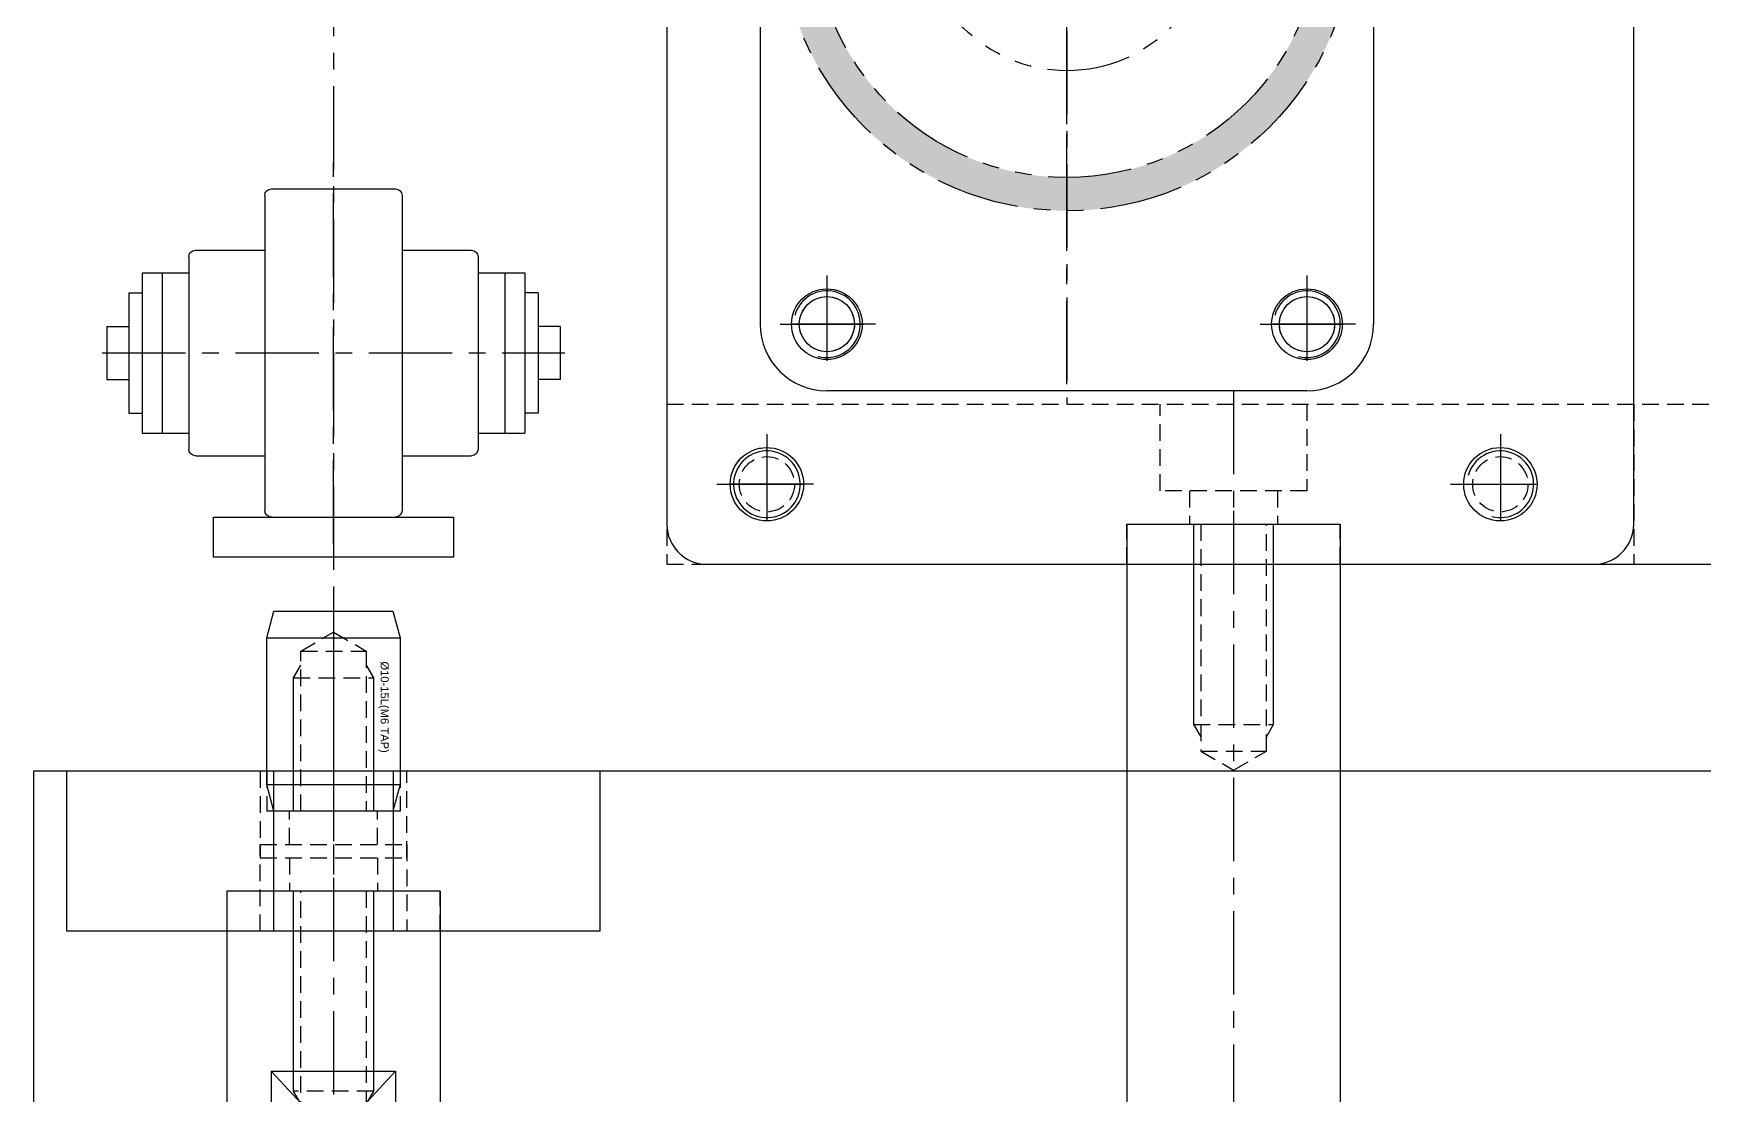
# Model space of a CAD drawing. Header units: inches. Extents: x 0 to 77285, y -118 to 40065.
# Drawn here: x 69938 to 70063.3, y 25262.9 to 25342.5 of the extents above; entities that cross this region are included whole.
import ezdxf
from ezdxf.enums import TextEntityAlignment as Align

# ---------------------------------------------------------------- set-up
doc = ezdxf.new("R2010")
doc.units = ezdxf.units.IN
doc.header["$LTSCALE"] = 5
doc.header["$MEASUREMENT"] = 0
for name, pattern in [('CENTER', [2, 1.25, -0.25, 0.25, -0.25]), ('HIDDEN', [0.375, 0.25, -0.125]), ('PHANTOM', [2.5, 1.25, -0.25, 0.25, -0.25, 0.25, -0.25])]:
    doc.linetypes.add(name, pattern=pattern)
for name, color, linetype in [('11', 1, 'CENTER'), ('22', 2, 'HIDDEN'), ('44', 4, 'Continuous'), ('66', 6, 'PHANTOM'), ('77', 40, 'HIDDEN'), ('A', 8, 'Continuous'), ('B', 123, 'Continuous'), ('BOM-T', 4, 'Continuous'), ('G', 231, 'Continuous'), ('T', 3, 'Continuous'), ('Y', 60, 'Continuous')]:
    doc.layers.add(name, color=color, linetype=linetype)
doc.layers.add('33', color=3, linetype='PHANTOM', lineweight=9)
doc.styles.get("Standard").update_dxf_attribs({"font": 'arial.ttf'})

# ---------------------------------------------------------------- blocks, each defined once
blk = doc.blocks.new('A$C5A8004F1')
at = {"layer": '11'}
for p, q in [((0, 41.34), (0, -60)), ((-22.5, 0), (22.5, 0))]:
    blk.add_line(p, q, dxfattribs=at)
blk = doc.blocks.new('A$C681845F8')
for p, q in [((22, 26.6), (12.7, 26.6)), ((12.2, 26.1), (12.2, 2.5)), ((22.5, 26.1), (22.5, 2.5)), ((6.5, 21.5), (6.5, 7.1)), ((12.2, 22), (7, 22)), ((27.7, 22), (22.5, 22)), ((28.2, 21.5), (28.2, 7.1)), ((3, 20.3), (3, 8.3)), ((6.5, 20.3), (3, 20.3)), ((4.5, 20.3), (4.5, 8.3)), ((31.7, 20.3), (28.2, 20.3)), ((30.2, 20.3), (30.2, 8.3)), ((31.7, 20.3), (31.7, 8.3)), ((2, 18.8), (2, 9.8)), ((2, 18.8), (3, 18.8)), ((32.7, 18.8), (31.7, 18.8)), ((32.7, 18.8), (32.7, 9.8)), ((0.35, 16.28), (0.35, 12.31)), ((0.35, 16.28), (2, 16.28)), ((34.35, 16.28), (32.7, 16.28)), ((34.35, 16.28), (34.35, 12.31)), ((0.35, 12.31), (2, 12.31)), ((34.35, 12.31), (32.7, 12.31)), ((2, 9.8), (3, 9.8)), ((32.7, 9.8), (31.7, 9.8)), ((6.5, 8.3), (3, 8.3)), ((31.7, 8.3), (28.2, 8.3)), ((12.2, 6.6), (7, 6.6)), ((27.7, 6.6), (22.5, 6.6)), ((22, 2), (12.7, 2))]:
    blk.add_line(p, q)
for centre, start, end in [((12.7, 26.1), 90, 180), ((22, 26.1), 0, 90), ((7, 21.5), 90, 180), ((27.7, 21.5), 0, 90), ((7, 7.1), 180, 270), ((27.7, 7.1), 270, 0), ((12.7, 2.5), 180, 270), ((22, 2.5), 270, 0)]:
    blk.add_arc(centre, 0.5, start, end)
at = {"layer": '11'}
for p, q in [((17.35, 0), (17.35, 28.6)), ((34.7, 14.3), (0, 14.3))]:
    blk.add_line(p, q, dxfattribs=at)
blk = doc.blocks.new('34543e5435435')
at = {"color": 6}
for p, q in [((-2.6, 3.9), (0, 3.9)), ((-2.9, 1.8), (-2.9, 3.6)), ((0.3, 3.6), (0.3, 0)), ((-4.6, -2.3), (-4.6, 1.3)), ((-4.6, 1.3), (-4.6, -2.3)), ((-4.3, 1.6), (-3.1, 1.6)), ((-3.1, 1.6), (-4.3, 1.6)), ((-1.4, -0.5), (-1.4, -2.3)), ((-1.4, -0.5), (-1.4, -2.3)), ((0, -0.3), (-1.2, -0.3)), ((-1.2, -0.3), (-0.2, -0.3)), ((-1.7, -2.6), (-4.3, -2.6)), ((-1.7, -2.6), (-4.3, -2.6))]:
    blk.add_line(p, q, dxfattribs=at)
for centre, radius, start, end in [((-2.6, 3.6), 0.3, 90, 180), ((0, 3.6), 0.3, 0, 90), ((-4.3, 1.3), 0.3, 90, 180), ((-4.3, 1.3), 0.3, 90, 180), ((-3.1, 1.8), 0.2, 270, 0), ((-3.1, 1.8), 0.2, 270, 0), ((0, 0), 0.3, 270, 0), ((-1.2, -0.5), 0.2, 90, 180), ((-1.2, -0.5), 0.2, 90, 180), ((-4.3, -2.3), 0.3, 180, 270), ((-4.3, -2.3), 0.3, 180, 270), ((-1.7, -2.3), 0.3, 270, 0), ((-1.7, -2.3), 0.3, 270, 0)]:
    blk.add_arc(centre, radius, start, end, dxfattribs=at)
blk = doc.blocks.new('A$C41a9233e')
at = {"layer": 'G'}
blk.add_lwpolyline([(-9, 19.77), (9, 19.77), (9, 16.77), (-9, 16.77)], close=True, dxfattribs=at)
blk.add_circle((-18.5, 102.48), 2.5, dxfattribs=at)
blk.add_blockref('A$C5A8004F1', (0, 60.73))
at = {"layer": 'B', "linetype": 'Continuous', "extrusion": (0, 0, -1), "zscale": -1}
for p in [(-17.35, 74.13), (-17.35, 17.77)]:
    blk.add_blockref('A$C681845F8', p, dxfattribs=at)
at = {"layer": 'G', "xscale": -1, "rotation": 270}
blk.add_blockref('34543e5435435', (-9.5, 80.43), dxfattribs=at)
at = {"layer": 'G', "rotation": 90.00000000000001}
blk.add_blockref('34543e5435435', (9.5, 80.43), dxfattribs=at)
blk = doc.blocks.new('ABC-20231201.094521')
at = {"linetype": 'Continuous'}
for p, q in [((190, 0), (-190, 0)), ((-190, 0), (-190, -35))]:
    blk.add_line(p, q, dxfattribs=at)
at = {"layer": '11'}
blk.add_line((-167.5, 12), (-167.5, -18), dxfattribs=at)
blk = doc.blocks.new('A$C1862058d')
at = {"layer": 'A', "linetype": 'Continuous'}
blk.add_blockref('ABC-20231201.094521', (167.5, 0), dxfattribs=at)
blk = doc.blocks.new('A$Ceacdeef6E')
h = blk.add_hatch(color=256)
h.dxf.hatch_style = 1
h.paths.add_polyline_path([(-21.5, 0, 1), (21.5, 0, 1)])
h.paths.add_polyline_path([(19, 0, -1), (-19, 0, -1)], flags=16)
h.paths.add_polyline_path([(6, 0, -1), (-6, 0, -1)], flags=0)
blk.add_line((-4.47, 4), (4.47, 4))
for radius in [21.5, 19, 11]:
    blk.add_circle((0, 0), radius)
blk.add_arc((0, 0), 6, 138.1897, 41.8103)
at = {"layer": '11'}
for p, q in [((0, -22.5), (0, 22.5)), ((-22.5, 0), (22.5, 0))]:
    blk.add_line(p, q, dxfattribs=at)
blk = doc.blocks.new('A$Cb106c131')
for p, q in [((11.5, 11), (-11.5, 11)), ((4.49, 4.05), (-4.49, 4.05)), ((-23, -0.5), (-23, -30)), ((23, -0.5), (23, -30)), ((18, -35), (-18, -35))]:
    blk.add_line(p, q)
for centre in [(-18, -30), (18, -30)]:
    blk.add_circle(centre, 2.65)
for centre, radius, start, end in [((-11.5, -0.5), 11.5, 90, 180), ((11.5, -0.5), 11.5, 0, 90), ((0, 0), 6.05, 137.9776, 42.0224), ((-18, -30), 5, 180, 270), ((18, -30), 5, 270, 0)]:
    blk.add_arc(centre, radius, start, end)
at = {"layer": '11'}
for p, q in [((0, 12), (0, -36)), ((7, 0), (-7, 0)), ((-18, -26.35), (-18, -33.65)), ((18, -26.35), (18, -33.65)), ((-14.35, -30), (-21.65, -30)), ((21.65, -30), (14.35, -30))]:
    blk.add_line(p, q, dxfattribs=at)
blk = doc.blocks.new('A$C3531890f')
for p, q in [((-9, 50), (8.9, 50)), ((27.1, 50), (95, 50)), ((-12, 47), (-12, -15)), ((11.9, 30), (11.9, 47)), ((24.1, 30), (24.1, 47)), ((98, 47), (98, 33)), ((63.5, 30), (95, 30)), ((60.5, -15), (60.5, 27)), ((-9, -18), (57.5, -18))]:
    blk.add_line(p, q)
for centre, radius in [((-4.5, 47), 1.62), ((43, 47), 1.62), ((90.5, 47), 1.62), ((50.5, 35), 2.75), ((0, 0), 2.07), ((36, 0), 2.07), ((-4.5, -12), 2.75), ((50.5, -12), 2.75)]:
    blk.add_circle(centre, radius)
for centre, radius, start, end in [((-9, 47), 3, 90, 180), ((8.9, 47), 3, 0, 90), ((27.1, 47), 3, 90, 180), ((95, 47), 3, 0, 90), ((95, 33), 3, 270, 0), ((18, 30), 6.1, 180, 0), ((63.5, 27), 3, 90, 180), ((-9, -15), 3, 180, 270), ((57.5, -15), 3, 270, 0)]:
    blk.add_arc(centre, radius, start, end)
at = {"layer": '11'}
for p, q in [((18, -4.5), (18, 51)), ((-4.5, 50), (-4.5, 44)), ((43, 50), (43, 44)), ((90.5, 50), (90.5, 44)), ((-7.5, 47), (-1.5, 47)), ((40, 47), (46, 47)), ((93.5, 47), (87.5, 47)), ((50.5, 39), (50.5, 31)), ((46.5, 35), (54.5, 35)), ((10.9, 30), (25.1, 30)), ((0, 3.5), (0, -3.5)), ((36, 3.5), (36, -3.5)), ((-3.5, 0), (3.5, 0)), ((32.5, 0), (39.5, 0)), ((-4.5, -8.25), (-4.5, -15.75)), ((50.5, -8.25), (50.5, -15.75)), ((-8.25, -12), (-0.75, -12)), ((46.75, -12), (54.25, -12))]:
    blk.add_line(p, q, dxfattribs=at)
at = {"layer": 'T'}
for centre, radius, start, end in [((-4.5, 47), 2, 255, 165), ((43, 47), 2, 255, 165), ((90.5, 47), 2, 15, 285), ((0, 0), 2.5, 255, 165), ((36, 0), 2.5, 255, 165)]:
    blk.add_arc(centre, radius, start, end, dxfattribs=at)
blk = doc.blocks.new('A$Cdd6abfc1')
for p, q in [((-10, 7.5), (275, 7.5)), ((-10, 7.5), (-10, -4.5)), ((62.5, 7.5), (62.5, -4.5)), ((-10, -4.5), (275, -4.5))]:
    blk.add_line(p, q)
for centre in [(-2.5, 1.5), (52.5, 1.5)]:
    blk.add_circle(centre, 2.07)
at = {"layer": '11'}
for p, q in [((-2.5, 5), (-2.5, -2)), ((52.5, 5), (52.5, -2)), ((-6, 1.5), (1, 1.5)), ((49, 1.5), (56, 1.5))]:
    blk.add_line(p, q, dxfattribs=at)
at = {"layer": 'T'}
for centre in [(-2.5, 1.5), (52.5, 1.5)]:
    blk.add_arc(centre, 2.5, 255, 165, dxfattribs=at)
blk = doc.blocks.new('A$Ce28dd634')
for p, q in [((-6, -7.5), (-6, 277.5)), ((6, -7.5), (6, 277.5)), ((-6, -7.5), (6, -7.5))]:
    blk.add_line(p, q)
blk.add_circle((0, 0), 2.07)
at = {"layer": '11'}
for p, q in [((-7, 35), (7, 35)), ((0, 3.5), (0, -3.5)), ((-3.5, 0), (3.5, 0))]:
    blk.add_line(p, q, dxfattribs=at)
at = {"layer": '22'}
for p, q in [((3, 27), (3, 43)), ((6, 43), (3, 43)), ((-6, 40.5), (0.5, 40.5)), ((0.5, 40.5), (0.5, 29.5)), ((0.5, 38.3), (3, 38.3)), ((0.5, 31.7), (3, 31.7)), ((0.5, 29.5), (-6, 29.5)), ((6, 27), (3, 27))]:
    blk.add_line(p, q, dxfattribs=at)
at = {"layer": 'T'}
blk.add_arc((0, 0), 2.5, 255, 165, dxfattribs=at)
blk = doc.blocks.new('A$C6de2d92c')
for p, q in [((-7.5, 59), (-7.5, -3)), ((-4.5, -6), (274.5, -6))]:
    blk.add_line(p, q)
for centre, radius in [((4.5, 12), 2.07), ((40.5, 12), 2.07), ((0, 0), 2.75)]:
    blk.add_circle(centre, radius)
blk.add_arc((-4.5, -3), 3, 180, 270)
at = {"layer": '11'}
for p, q in [((22.5, 7.5), (22.5, 63)), ((4.5, 15.5), (4.5, 8.5)), ((40.5, 15.5), (40.5, 8.5)), ((1, 12), (8, 12)), ((37, 12), (44, 12)), ((0, 3.75), (0, -3.75)), ((-3.75, 0), (3.75, 0))]:
    blk.add_line(p, q, dxfattribs=at)
at = {"layer": 'T'}
for centre in [(4.5, 12), (40.5, 12)]:
    blk.add_arc(centre, 2.5, 255, 165, dxfattribs=at)
blk = doc.blocks.new('A$C21097e61')
for p, q in [((-8, 0), (8, 0)), ((8, 0), (8, -122)), ((-8, 0), (-8, -122)), ((-8, -122), (-6, -122)), ((-6, -122), (-6, -130)), ((6, -122), (8, -122)), ((6, -122), (6, -130)), ((-6, -130), (6, -130))]:
    blk.add_line(p, q)
at = {"layer": '11'}
blk.add_line((0, 1), (0, -131), dxfattribs=at)
at = {"layer": '22'}
for p, q in [((-2.46, 0), (-2.46, -17)), ((2.46, -17), (2.46, 0)), ((-3, -15), (3, -15)), ((-2.46, -17), (0, -18.42)), ((-2.46, -17), (2.46, -17)), ((0, -18.42), (2.46, -17)), ((0, -111.58), (-2.46, -113)), ((2.46, -113), (0, -111.58)), ((-2.46, -113), (-2.46, -130)), ((2.46, -113), (-2.46, -113)), ((2.46, -130), (2.46, -113)), ((3, -115), (-3, -115))]:
    blk.add_line(p, q, dxfattribs=at)
at = {"layer": 'T'}
for p, q in [((-3, 0), (-3, -15)), ((3, -15), (3, 0)), ((-3, -15), (-2.46, -15.94)), ((2.46, -15.94), (3, -15)), ((-2.46, -114.06), (-3, -115)), ((-3, -115), (-3, -130)), ((3, -115), (2.46, -114.06)), ((3, -130), (3, -115))]:
    blk.add_line(p, q, dxfattribs=at)
blk = doc.blocks.new('A$Cd845bf68')
for name, p in [('A$C3531890f', (12, -57.5)), ('A$C21097e61', (42.5, -72.5))]:
    blk.add_blockref(name, p)
at = {"layer": '22'}
blk.add_blockref('A$Cdd6abfc1', (10, -71), dxfattribs=at)
at = {"layer": '66'}
blk.add_blockref('A$Ceacdeef6E', (30, -27.5), dxfattribs=at)
at = {"layer": '77'}
blk.add_blockref('A$C6de2d92c', (7.5, -69.5), dxfattribs=at)
at = {"layer": '77', "rotation": 270}
blk.add_blockref('A$Ce28dd634', (7.5, -69.5), dxfattribs=at)
at = {"layer": 'Y'}
blk.add_blockref('A$Cb106c131', (30, -27.5), dxfattribs=at)
blk = doc.blocks.new('A$Cc19e61f4')
for p, q in [((-20, 12), (20, 12)), ((-20, 0), (-20, 12)), ((-5.5, 5.5, 0), (-5.5, 12, 0)), ((5.5, 12, 0), (5.5, 5.5, 0)), ((20, 0), (20, 12)), ((5.5, 5.5, 0), (-5.5, 5.5, 0)), ((-3.3, 5.5, 0), (-3.3, 3, 0)), ((3.3, 5.5, 0), (3.3, 3, 0)), ((-8, 0), (-8, 3)), ((-8, 3), (8, 3)), ((8, 3), (8, 0)), ((-20, 0), (20, 0))]:
    blk.add_line(p, q)
at = {"layer": '11'}
blk.add_line((0, 13, 0), (0, -1, 0), dxfattribs=at)
blk = doc.blocks.new('A$Ce1e81472')
for p, q in [((0, 12), (40, 12)), ((0, 0), (0, 12)), ((15, 12, 0), (15, 9, 0)), ((25, 12, 0), (25, 9, 0)), ((40, 0), (40, 12)), ((15, 9), (25, 9)), ((16.7, 6.5, 0), (16.7, 9, 0)), ((23.3, 6.5, 0), (23.3, 9, 0)), ((25.5, 6.5, 0), (14.5, 6.5, 0)), ((14.5, 6.5, 0), (14.5, 0, 0)), ((25.5, 0, 0), (25.5, 6.5, 0)), ((0, 0), (40, 0))]:
    blk.add_line(p, q)
at = {"layer": '11'}
blk.add_line((20, 13, 0), (20, -1, 0), dxfattribs=at)
blk = doc.blocks.new('A$C3dc8191a')
for p, q in [((0, 12), (40, 12)), ((0, 0), (0, 12)), ((15.5, 0), (15.5, 12)), ((24.5, 12), (24.5, 0)), ((40, 0), (40, 12)), ((0, 0), (40, 0))]:
    blk.add_line(p, q)
at = {"layer": '11'}
blk.add_line((20, 13), (20, -1), dxfattribs=at)
blk = doc.blocks.new('A$Cb0f354e5')
for p, q in [((13, 37, 0), (-3, 37, 0)), ((-3, 37, 0), (-3, 0)), ((13, 37, 0), (13, 0)), ((0.34, 23.5, 0), (9.66, 23.5, 0)), ((0.34, 23.5, 0), (0.34, 13.5, 0)), ((9.66, 23.5, 0), (9.66, 13.5, 0)), ((0.34, 13.5, 0), (9.66, 13.5, 0)), ((13, 0), (-3, 0))]:
    blk.add_line(p, q)
at = {"layer": '11'}
blk.add_line((5, 38, 0), (5, -1), dxfattribs=at)
at = {"layer": '22'}
for p, q in [((2.54, 20, 0), (2.54, 37, 0)), ((7.46, 37, 0), (7.46, 20, 0)), ((8, 22, 0), (2, 22, 0)), ((5, 18.58, 0), (2.54, 20, 0)), ((7.46, 20, 0), (2.54, 20, 0)), ((7.46, 20, 0), (5, 18.58, 0)), ((5, 18.42, 0), (2.54, 17, 0)), ((7.46, 17, 0), (5, 18.42, 0)), ((2.54, 17, 0), (2.54, 0, 0)), ((7.46, 17, 0), (2.54, 17, 0)), ((7.46, 0, 0), (7.46, 17, 0)), ((8, 15, 0), (2, 15, 0))]:
    blk.add_line(p, q, dxfattribs=at)
at = {"layer": 'A'}
for p, q in [((9.66, 13.5, 0), (0.34, 23.5, 0)), ((0.34, 13.5, 0), (9.66, 23.5, 0))]:
    blk.add_line(p, q, dxfattribs=at)
at = {"layer": 'T'}
for p, q in [((2, 22, 0), (2, 37, 0)), ((8, 37, 0), (8, 22, 0)), ((2.54, 21.06, 0), (2, 22, 0)), ((8, 22, 0), (7.46, 21.06, 0)), ((2.54, 15.94, 0), (2, 15, 0)), ((8, 15, 0), (7.46, 15.94, 0)), ((2, 15, 0), (2, 0, 0)), ((8, 0, 0), (8, 15, 0))]:
    blk.add_line(p, q, dxfattribs=at)
blk = doc.blocks.new('A$C38c03a7b')
for p, q in [((-5, 13), (-4.46, 15)), ((-4.46, 15), (4.46, 15)), ((4.46, 15), (5, 13)), ((-5, 2), (-5, 13)), ((-5, 13), (5, 13)), ((5, 13), (5, 2)), ((-4.46, 0), (-5, 2)), ((-5, 2), (5, 2)), ((5, 2), (4.46, 0)), ((4.46, 0), (-4.46, 0))]:
    blk.add_line(p, q)
at = {"layer": '11'}
blk.add_line((0, 16), (0, -1), dxfattribs=at)
at = {"layer": '22'}
for p, q in [((-2.46, 12), (0, 13.42)), ((0, 13.42), (2.46, 12)), ((-2.46, 0), (-2.46, 12)), ((-2.46, 12), (2.46, 12)), ((2.46, 12), (2.46, 0)), ((-3, 10), (3, 10))]:
    blk.add_line(p, q, dxfattribs=at)
at = {"layer": 'T'}
for p, q in [((-3, 10), (-2.46, 10.94)), ((2.46, 10.94), (3, 10)), ((-3, 0), (-3, 10)), ((3, 10), (3, 0))]:
    blk.add_line(p, q, dxfattribs=at)
at = {"layer": 'BOM-T', "color": 4}
blk.add_text('%%C10-15L(M6 TAP)', height=0.6, rotation=270, dxfattribs=at).set_placement((3.84, 11.22), align=Align.MIDDLE_LEFT)
blk = doc.blocks.new('A$C44923449')
at = {"xscale": -1}
blk.add_blockref('A$C3dc8191a', (20, 28, 0), dxfattribs=at)
blk.add_blockref('A$Cb0f354e5', (-5, -6))
at = {"layer": '22', "xscale": -1}
blk.add_blockref('A$Cc19e61f4', (0, 28, 0), dxfattribs=at)
at = {"layer": '44'}
blk.add_blockref('A$C38c03a7b', (0, 37, 0), dxfattribs=at)
at = {"layer": '77', "xscale": -1}
blk.add_blockref('A$Ce1e81472', (20, 28, 0), dxfattribs=at)

msp = doc.modelspace()

# ---------------------------------------------------------------- block references
for name, p in [('A$Cd845bf68', (69985.49460165, 25378.23021317, 0)), ('A$C44923449', (69960.49460165, 25247.23021317, 0))]:
    msp.add_blockref(name, p)
at = {"layer": '33'}
msp.add_blockref('A$C41a9233e', (69960.49460165, 25286.50205642, 0), dxfattribs=at)
at = {"layer": 'A'}
msp.add_blockref('A$C1862058d', (69960.49460165, 25287.23021317, 0), dxfattribs=at)

doc.saveas('drawing.dxf')
